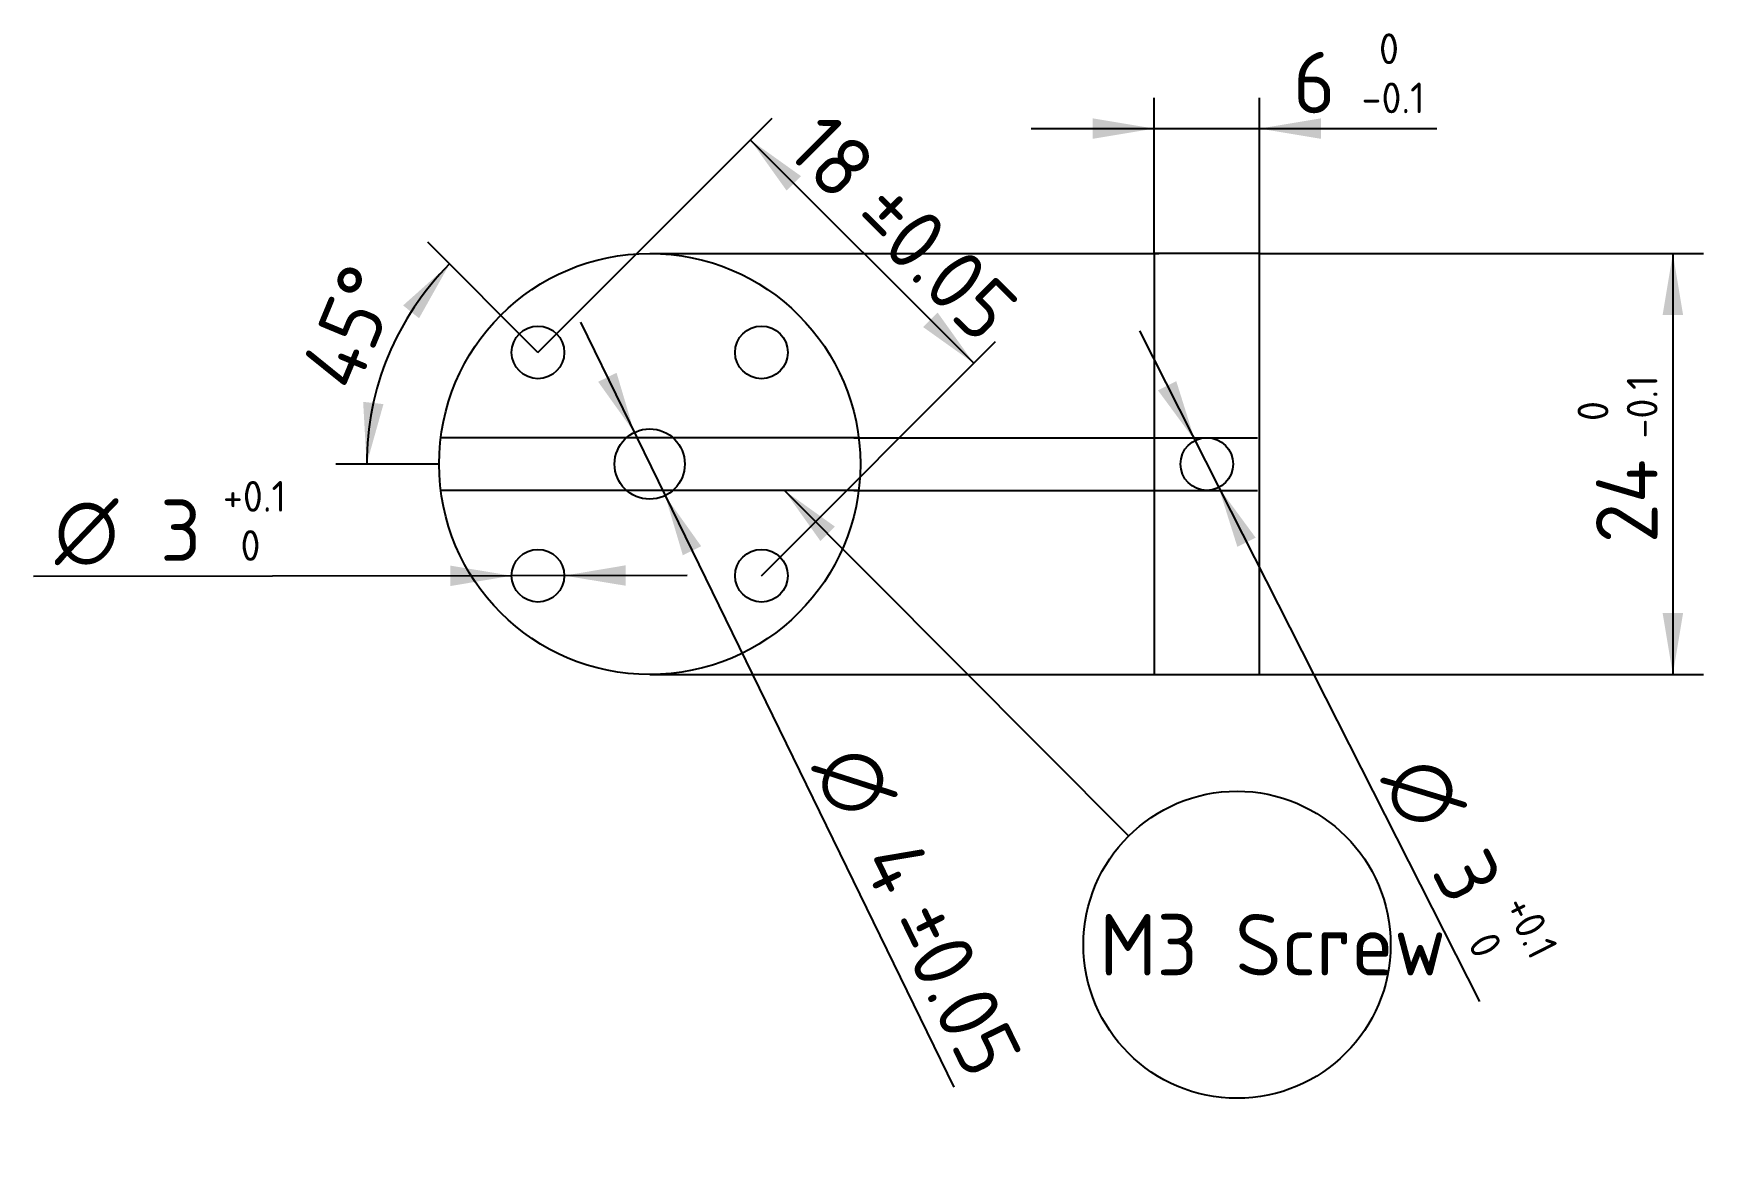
# Model space of a CAD drawing. Header units: millimetres. Extents: x 80.4 to 175.5, y 178.4 to 242.1.
import ezdxf
from ezdxf.enums import TextEntityAlignment as Align
from ezdxf.lldxf.tags import DXFTag

# ---------------------------------------------------------------- set-up
doc = ezdxf.new("R2010")
doc.units = ezdxf.units.MM
doc.layers.add('Default', color=7, linetype='Continuous')
doc.styles.add('SEACAD_seiso_ttf', font='seiso.ttf')
doc.styles.add('SEACAD_semeci1_ttf', font='semeci1.ttf')
tags = doc.linetypes.add('HIDDEN2', pattern=[4.7625, 3.175, -1.5875]).pattern_tags.tags
tags[6:7] = [DXFTag(74, 4), DXFTag(75, 0), DXFTag(340, '0'), DXFTag(46, 0.0), DXFTag(50, 0.0), DXFTag(44, 0.0), DXFTag(45, 0.0)]
tags[4:5] = [DXFTag(74, 4), DXFTag(75, 0), DXFTag(340, '0'), DXFTag(46, 0.0), DXFTag(50, 0.0), DXFTag(44, 0.0), DXFTag(45, 0.0)]
doc.dimstyles.new('ISO', dxfattribs={"dimtxt": 3.5, "dimasz": 3.5, "dimexe": 1.75, "dimexo": 0, "dimgap": 1.75, "dimtad": 1, "dimtxsty": 'SEACAD_seiso_ttf', "dimblk1": '_SE_FILLED', "dimblk2": '_SE_FILLED', "dimsah": 1, "dimcen": 1.75, "dimadec": 0, "dimazin": 0, "dimtfac": 1, "dimtmove": 0, "dimatfit": 3, "dimfxl": 1, "dimtolj": 1, "dimarcsym": 0})

# ---------------------------------------------------------------- blocks, each defined once
blk = doc.blocks.new('SEANNOT_GROUP')
at = {"layer": 'Default', "linetype": 'Continuous'}
blk.add_hatch(color=7, dxfattribs=at).paths.add_polyline_path([(126.039, 213.969), (123.156, 216.037), (125.212, 213.145)])
at = {"layer": 'Default', "color": 7, "linetype": 'Continuous'}
blk.add_line((127.11, 216.037), (121.406, 216.037), dxfattribs=at)
blk.add_lwpolyline([(142.77, 196.34), (123.156, 216.037)], dxfattribs=at)
blk.add_circle((148.944, 190.14), 8.75, dxfattribs=at)
at = {"layer": 'Default', "color": 7, "linetype": 'Continuous', "style": 'SEACAD_seiso_ttf'}
blk.add_text('M3 Screw', height=3.5, dxfattribs=at).set_placement((141.109, 191.89), align=Align.TOP_LEFT)
blk = doc.blocks.new('DMBLK28')
at = {"layer": 'Default', "linetype": 'Continuous'}
for points in [[(140.723, 237.239), (140.723, 236.073), (144.223, 236.656)], [(153.723, 237.239), (150.223, 236.656), (153.723, 236.073)]]:
    blk.add_hatch(color=7, dxfattribs=at).paths.add_polyline_path(points)
at = {"layer": 'Default', "color": 7, "linetype": 'Continuous'}
for p, q in [((144.223, 229.537), (144.223, 238.406)), ((150.223, 229.537), (150.223, 238.406)), ((137.223, 236.656), (160.319, 236.656))]:
    blk.add_line(p, q, dxfattribs=at)
at = {"layer": 'Default', "color": 7, "linetype": 'Continuous', "style": 'SEACAD_seiso_ttf'}
for s, height, p in [('0', 1.75, (157.026, 242.081)), ('6', 3.5, (152.134, 241.031)), ('-0.1', 1.75, (156.032, 239.281))]:
    blk.add_text(s, height=height, dxfattribs=at).set_placement(p, align=Align.TOP_LEFT)
blk = doc.blocks.new('_SE_FILLED')
at = {"color": 0}
blk.add_line((0, 0), (-1, 0), dxfattribs=at)
blk.add_solid([(0, 0), (-1, -0.1665), (-1, 0.1665), (0, 0)], dxfattribs=at)
blk = doc.blocks.new('DMBLK29')
at = {"layer": 'Default', "linetype": 'Continuous'}
for points in [[(104.123, 210.581), (107.622, 211.17), (104.121, 211.747)], [(114.123, 210.599), (114.121, 211.766), (110.622, 211.176)]]:
    blk.add_hatch(color=7, dxfattribs=at).paths.add_polyline_path(points)
at = {"layer": 'Default', "color": 7, "linetype": 'Continuous'}
for p, q in [((107.622, 211.17), (80.377, 211.121)), ((117.622, 211.189), (107.622, 211.17))]:
    blk.add_line(p, q, dxfattribs=at)
for s, height, style, p in [('+0.1', 1.75, 'SEACAD_seiso_ttf', (91.169, 216.565)), ('O', 3.5, 'SEACAD_semeci1_ttf', (81.594, 215.498)), ('3', 3.5, 'SEACAD_seiso_ttf', (87.591, 215.509)), ('0', 1.75, 'SEACAD_seiso_ttf', (92.168, 213.767))]:
    blk.add_text(s, height=height, rotation=0.10481, dxfattribs=dict(at, style=style)).set_placement(p, align=Align.TOP_LEFT)
blk = doc.blocks.new('DMBLK30')
at = {"layer": 'Default', "linetype": 'Continuous'}
for points in [[(145.483, 222.261), (144.442, 221.733), (146.545, 218.875)], [(150.004, 213.341), (147.901, 216.199), (148.963, 212.814)]]:
    blk.add_hatch(color=7, dxfattribs=at).paths.add_polyline_path(points)
at = {"layer": 'Default', "color": 7, "linetype": 'Continuous'}
for p, q in [((143.38, 225.119), (147.901, 216.199)), ((147.901, 216.199), (162.753, 186.901))]:
    blk.add_line(p, q, dxfattribs=at)
for s, height, style, p in [('O', 3.5, 'SEACAD_semeci1_ttf', (160.386, 201.246)), ('3', 3.5, 'SEACAD_seiso_ttf', (163.098, 195.896)), ('+0.1', 1.75, 'SEACAD_seiso_ttf', (165.653, 193.178)), ('0', 1.75, 'SEACAD_seiso_ttf', (163.605, 191.025))]:
    blk.add_text(s, height=height, rotation=296.88081, dxfattribs=dict(at, style=style)).set_placement(p, align=Align.TOP_LEFT)
blk = doc.blocks.new('DMBLK31')
at = {"layer": 'Default', "linetype": 'Continuous'}
for points in [[(174.355, 226.037), (173.772, 229.537), (173.189, 226.037)], [(174.355, 209.037), (173.189, 209.037), (173.772, 205.537)]]:
    blk.add_hatch(color=7, dxfattribs=at).paths.add_polyline_path(points)
at = {"layer": 'Default', "color": 7, "linetype": 'Continuous'}
for p, q in [((150.223, 229.537), (175.522, 229.537)), ((173.772, 229.537), (173.772, 205.537)), ((147.223, 205.537), (175.522, 205.537))]:
    blk.add_line(p, q, dxfattribs=at)
at = {"layer": 'Default', "color": 7, "linetype": 'Continuous', "style": 'SEACAD_seiso_ttf'}
for s, height, p in [('-0.1', 1.75, (171.147, 218.989)), ('0', 1.75, (168.347, 219.983)), ('24', 3.5, (169.397, 213.023))]:
    blk.add_text(s, height=height, rotation=90, dxfattribs=at).set_placement(p, align=Align.TOP_LEFT)
blk = doc.blocks.new('DMBLK32')
at = {"layer": 'Default', "linetype": 'Continuous'}
for points in [[(113.599, 222.736), (112.55, 222.225), (114.609, 219.335)], [(118.421, 212.849), (116.362, 215.739), (117.372, 212.338)]]:
    blk.add_hatch(color=7, dxfattribs=at).paths.add_polyline_path(points)
at = {"layer": 'Default', "color": 7, "linetype": 'Continuous'}
for p, q in [((111.541, 225.626), (116.362, 215.739)), ((116.362, 215.739), (132.805, 182.023))]:
    blk.add_line(p, q, dxfattribs=at)
for s, style, p in [('O', 'SEACAD_semeci1_ttf', (127.993, 201.872)), ('4', 'SEACAD_seiso_ttf', (130.622, 196.481)), ('±0.05', 'SEACAD_seiso_ttf', (132.295, 193.049))]:
    blk.add_text(s, height=3.5, rotation=295.99769, dxfattribs=dict(at, style=style)).set_placement(p, align=Align.TOP_LEFT)
blk = doc.blocks.new('DMBLK33')
at = {"layer": 'Default', "linetype": 'Continuous'}
for points in [[(102.347, 225.845), (104.084, 228.939), (101.437, 226.576)], [(99.161, 221.08), (99.361, 217.537), (100.32, 220.953)]]:
    blk.add_hatch(color=7, dxfattribs=at).paths.add_polyline_path(points)
at = {"layer": 'Default', "color": 7, "linetype": 'Continuous'}
for p, q in [((109.122, 223.901), (102.847, 230.176)), ((103.486, 217.537), (97.611, 217.537))]:
    blk.add_line(p, q, dxfattribs=at)
blk.add_arc((115.486, 217.537), 16.124, 135, 180, dxfattribs=at)
at = {"layer": 'Default', "color": 7, "linetype": 'Continuous', "style": 'SEACAD_seiso_ttf'}
blk.add_text('45°', height=3.5, rotation=67.5, dxfattribs=at).set_placement((95.497, 222.846), align=Align.TOP_LEFT)
blk = doc.blocks.new('DMBLK34')
at = {"layer": 'Default', "linetype": 'Continuous'}
for points in [[(124.112, 233.942), (121.225, 236.004), (123.287, 233.117)], [(131.89, 226.164), (131.065, 225.339), (133.953, 223.276)]]:
    blk.add_hatch(color=7, dxfattribs=at).paths.add_polyline_path(points)
at = {"layer": 'Default', "color": 7, "linetype": 'Continuous'}
for p, q in [((109.122, 223.901), (122.462, 237.242)), ((121.225, 236.004), (133.953, 223.276)), ((121.85, 211.173), (135.19, 224.514))]:
    blk.add_line(p, q, dxfattribs=at)
at = {"layer": 'Default', "color": 7, "linetype": 'Continuous', "style": 'SEACAD_seiso_ttf'}
for s, p in [('18', (125.62, 237.796)), ('±0.05', (129.445, 233.971))]:
    blk.add_text(s, height=3.5, rotation=315, dxfattribs=at).set_placement(p, align=Align.TOP_LEFT)

msp = doc.modelspace()

# ---------------------------------------------------------------- linework, layer by layer
at = {"color": 7, "linetype": 'Continuous'}
for centre, radius in [((115.486, 217.537), 12), ((109.122, 223.901), 1.5), ((121.85, 223.901), 1.5), ((115.486, 217.537), 2), ((147.223, 217.537), 1.5), ((109.122, 211.173), 1.5), ((121.85, 211.173), 1.5)]:
    msp.add_circle(centre, radius, dxfattribs=at)
at = {"layer": 'Default', "color": 7, "linetype": 'HIDDEN2'}
for p, q in [((115.486, 229.537), (144.486, 229.537)), ((127.391, 219.037), (103.58, 219.037)), ((127.11, 219.037), (150.11, 219.037)), ((127.391, 216.037), (103.58, 216.037)), ((127.11, 216.037), (150.11, 216.037)), ((115.486, 205.537), (144.486, 205.537))]:
    msp.add_line(p, q, dxfattribs=at)
at = {"layer": 'Default', "color": 7, "linetype": 'Continuous'}
for p, q in [((144.223, 229.537), (144.223, 205.537)), ((150.223, 229.537), (144.223, 229.537)), ((150.223, 205.537), (150.223, 229.537)), ((144.223, 205.537), (150.223, 205.537))]:
    msp.add_line(p, q, dxfattribs=at)

# ---------------------------------------------------------------- block references
at = {"layer": 'Default'}
msp.add_blockref('SEANNOT_GROUP', (0, 0), dxfattribs=at)

# ---------------------------------------------------------------- dimensions: what is measured, and where the dimension line sits
at = {"layer": 'Default', "color": 7, "linetype": 'Continuous'}
for base, p1, p2, angle, text, picture, middle, dimtype in [((144.223, 236.656), (144.223, 229.537), (150.223, 229.537), 0, '\\A1;<>{\\H0.5x; \\S0^ -0.1;}', 'DMBLK28', (150.909, 236.656), 161), ((121.225, 236.004), (109.122, 223.901), (121.85, 211.173), 315, '\\A1;<>%%p0.05', 'DMBLK34', (127.589, 229.64), 161), ((173.772, 205.537), (150.223, 229.537), (147.223, 205.537), 90, '\\A1;<>{\\H0.5x; \\S0^ -0.1;}', 'DMBLK31', (173.772, 217.537), 160)]:
    dim = msp.add_linear_dim(base=base, p1=p1, p2=p2, angle=angle, text=text, dimstyle='ISO', dxfattribs=at)
    dim.commit()
    dim.dimension.update_dxf_attribs({"geometry": picture, "text_midpoint": middle, "dimtype": dimtype})
dim = msp.add_angular_dim_2l(base=(100.589, 223.708), line1=((115.486, 217.537), (109.122, 223.901)), line2=((115.486, 217.537), (103.486, 217.537)), text='\\A1;<>', dimstyle='ISO', override={"dimtofl": 0}, dxfattribs=at)
dim.commit()
dim.dimension.update_dxf_attribs({"geometry": 'DMBLK33', "text_midpoint": (100.589, 223.708), "dimtype": 162})
for p1, p2, text, picture, middle in [((114.609, 219.335), (116.362, 215.739), '\\A1;<>%%p0.05', 'DMBLK32', (123.524, 201.055)), ((146.545, 218.875), (147.901, 216.199), '\\A1;<>{\\H0.5x; \\S+0.1^ 0;}', 'DMBLK30', (155.93, 200.36)), ((110.622, 211.176), (107.622, 211.17), '\\A1;<>{\\H0.5x; \\S+0.1^ 0;}', 'DMBLK29', (95.466, 211.148))]:
    dim = msp.add_diameter_dim_2p(p1=p1, p2=p2, text=text, dimstyle='ISO', override={"dimtmove": 1}, dxfattribs=at)
    dim.commit()
    dim.dimension.update_dxf_attribs({"geometry": picture, "text_midpoint": middle, "dimtype": 163})

doc.saveas('drawing.dxf')
